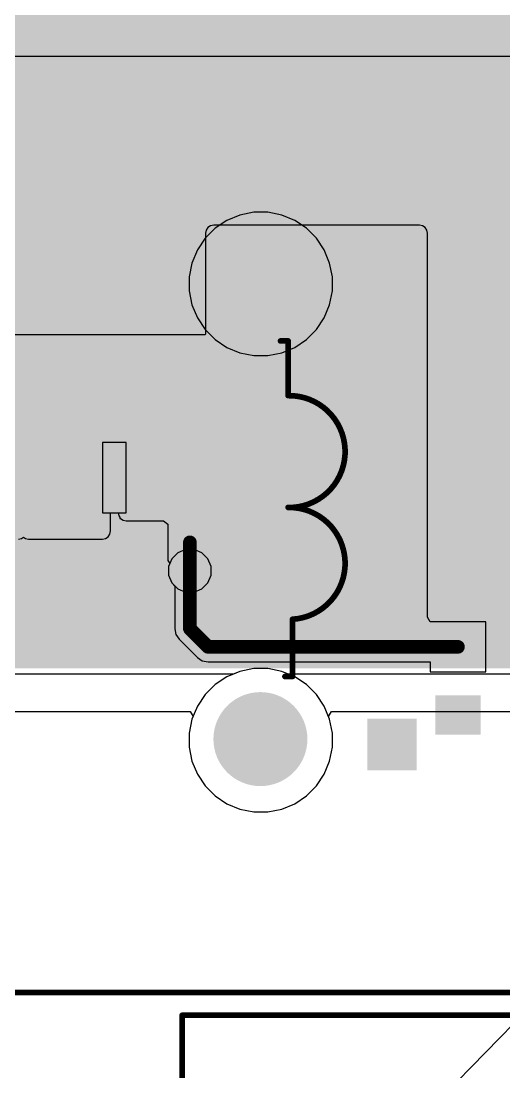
# Model space of a CAD drawing. Header units: millimetres. Extents: x 0 to 214, y 0 to 214.
# Drawn here: x 4.665 to 5.091, y 1.116 to 2.041 of the extents above; entities that cross this region are included whole.
import ezdxf

# ---------------------------------------------------------------- set-up
doc = ezdxf.new("R2010")
doc.units = ezdxf.units.MM
doc.header["$MEASUREMENT"] = 0
for name, color, linetype in [('BottomLayer', 5, 'Continuous'), ('BottomPaste', 16, 'Continuous'), ('BottomSolder', 6, 'Continuous'), ('MultiLayer', 9, 'Continuous'), ('PadHoleLayer', 156, 'Continuous'), ('TopLayer', 1, 'Continuous'), ('TopOverlay', 2, 'Continuous'), ('TopPaste', 8, 'Continuous'), ('TopSolder', 216, 'Continuous'), ('ViaHoleLayer', 16, 'Continuous')]:
    doc.layers.add(name, color=color, linetype=linetype)

# ---------------------------------------------------------------- blocks, each defined once
blk = doc.blocks.new('R___0603_B_7')
at = {"layer": 'BottomLayer'}
for points in [[(-0.045, -0.0175), (-0.045, 0.0175), (-0.015, 0.0175), (-0.015, -0.0175)], [(0.015, -0.0175), (0.015, 0.0175), (0.045, 0.0175), (0.045, -0.0175)]]:
    blk.add_hatch(color=5, dxfattribs=at).paths.add_polyline_path(points)
at = {"layer": 'BottomPaste'}
for points in [[(-0.045, -0.0175), (-0.045, 0.0175), (-0.015, 0.0175), (-0.015, -0.0175)], [(0.015, -0.0175), (0.015, 0.0175), (0.045, 0.0175), (0.045, -0.0175)]]:
    blk.add_hatch(color=16, dxfattribs=at).paths.add_polyline_path(points)
at = {"layer": 'BottomSolder'}
for points in [[(-0.049, -0.0215), (-0.049, 0.0215), (-0.011, 0.0215), (-0.011, -0.0215)], [(0.011, -0.0215), (0.011, 0.0215), (0.049, 0.0215), (0.049, -0.0215)]]:
    blk.add_hatch(color=6, dxfattribs=at).paths.add_polyline_path(points)
blk = doc.blocks.new('NB90_12S_S_C_12')
at = {"layer": 'BottomLayer'}
h = blk.add_hatch(color=5, dxfattribs=at)
edge = h.paths.add_edge_path()
edge.add_arc((-0.20079, -0.45472), 0.03937, 0, 360)
h = blk.add_hatch(color=5, dxfattribs=at)
edge = h.paths.add_edge_path()
edge.add_arc((0.20079, -0.45472), 0.03937, 0, 360)
at = {"layer": 'BottomSolder'}
h = blk.add_hatch(color=6, dxfattribs=at)
edge = h.paths.add_edge_path()
edge.add_arc((-0.20079, -0.45472), 0.04137, 0, 360)
h = blk.add_hatch(color=6, dxfattribs=at)
edge = h.paths.add_edge_path()
edge.add_arc((0.20079, -0.45472), 0.04137, 0, 360)
at = {"layer": 'MultiLayer'}
h = blk.add_hatch(color=9, dxfattribs=at)
edge = h.paths.add_edge_path()
edge.add_arc((-0.20079, -0.45472), 0.03937, 0, 360)
h = blk.add_hatch(color=9, dxfattribs=at)
edge = h.paths.add_edge_path()
edge.add_arc((0.20079, -0.45472), 0.03937, 0, 360)
at = {"layer": 'PadHoleLayer'}
h = blk.add_hatch(color=156, dxfattribs=at)
edge = h.paths.add_edge_path()
edge.add_arc((-0.20079, -0.45472), 0.02362, 0, 360)
h = blk.add_hatch(color=156, dxfattribs=at)
edge = h.paths.add_edge_path()
edge.add_arc((0.20079, -0.45472), 0.02362, 0, 360)
at = {"layer": 'TopLayer'}
h = blk.add_hatch(color=1, dxfattribs=at)
edge = h.paths.add_edge_path()
edge.add_arc((-0.20079, -0.45472), 0.03937, 0, 360)
h = blk.add_hatch(color=1, dxfattribs=at)
edge = h.paths.add_edge_path()
edge.add_arc((0.20079, -0.45472), 0.03937, 0, 360)
at = {"layer": 'TopSolder'}
h = blk.add_hatch(color=216, dxfattribs=at)
edge = h.paths.add_edge_path()
edge.add_arc((-0.20079, -0.45472), 0.04137, 0, 360)
h = blk.add_hatch(color=216, dxfattribs=at)
edge = h.paths.add_edge_path()
edge.add_arc((0.20079, -0.45472), 0.04137, 0, 360)
at = {"layer": 'TopOverlay', "const_width": 0.005}
for points in [[(0.4237, -0.65753), (0.4237, 0.04727)], [(0.14567, -0.42641), (0.09531, -0.42641)], [(0.14567, -0.4331), (0.14567, -0.42641)], [(-0.10149, -0.43031), (-0.14961, -0.43031)], [(-0.14961, -0.437), (-0.14961, -0.43031)], [(0.4237, -0.71383), (0.4237, -0.62203)]]:
    blk.add_lwpolyline(points, dxfattribs=at)
for points in [[(-0.10149, -0.43031, -0.978734), (-0.00309, -0.42641)], [(-0.00309, -0.43031, -0.978734), (0.09531, -0.42641)]]:
    blk.add_lwpolyline(points, format="xyb", dxfattribs=at)
at = {"layer": 'TopOverlay', "const_width": 0.0025}
for points in [[(-0.00434, -0.42641, 1), (-0.00184, -0.42641, 1)], [(0.09406, -0.42641, 1), (0.09656, -0.42641, 1)], [(0.09406, -0.42641, 1), (0.09656, -0.42641, 1)], [(0.14442, -0.42641, 1), (0.14692, -0.42641, 1)], [(0.14442, -0.42641, 1), (0.14692, -0.42641, 1)], [(-0.15086, -0.43031, 1), (-0.14836, -0.43031, 1)], [(-0.15086, -0.43031, 1), (-0.14836, -0.43031, 1)], [(-0.15086, -0.437, 1), (-0.14836, -0.437, 1)], [(-0.10274, -0.43031, 1), (-0.10024, -0.43031, 1)], [(-0.10274, -0.43031, 1), (-0.10024, -0.43031, 1)], [(-0.00434, -0.43031, 1), (-0.00184, -0.43031, 1)], [(0.14442, -0.4331, 1), (0.14692, -0.4331, 1)], [(0.42245, -0.62203, 1), (0.42495, -0.62203, 1)], [(0.42245, -0.65753, 1), (0.42495, -0.65753, 1)]]:
    blk.add_lwpolyline(points, format="xyb", close=True, dxfattribs=at)
blk = doc.blocks.new('R___0402_B_15')
at = {"layer": 'BottomLayer'}
for points in [[(-0.0095, 0.0125), (-0.0095, -0.0125), (-0.0275, -0.0125), (-0.0275, 0.0125)], [(0.0275, 0.0125), (0.0275, -0.0125), (0.0095, -0.0125), (0.0095, 0.0125)]]:
    blk.add_hatch(color=5, dxfattribs=at).paths.add_polyline_path(points)
at = {"layer": 'BottomPaste'}
for points in [[(-0.0095, 0.0125), (-0.0095, -0.0125), (-0.0275, -0.0125), (-0.0275, 0.0125)], [(0.0275, 0.0125), (0.0275, -0.0125), (0.0095, -0.0125), (0.0095, 0.0125)]]:
    blk.add_hatch(color=16, dxfattribs=at).paths.add_polyline_path(points)
at = {"layer": 'BottomSolder'}
for points in [[(-0.00733, 0.01467), (-0.00733, -0.01467), (-0.02967, -0.01467), (-0.02967, 0.01467)], [(0.02967, 0.01467), (0.02967, -0.01467), (0.00733, -0.01467), (0.00733, 0.01467)]]:
    blk.add_hatch(color=6, dxfattribs=at).paths.add_polyline_path(points)
blk = doc.blocks.new('P____PAK_SO_8_B_55')
at = {"layer": 'BottomSolder'}
blk.add_line((0.10349, -0.09602), (-209.02763, -213.55737), dxfattribs=at)
blk = doc.blocks.new('50SVPF68M_73')
at = {"layer": 'TopLayer'}
for points in [[(-0.26575, 0.03248), (-0.08858, 0.03248), (-0.08858, -0.03248), (-0.26575, -0.03248)], [(0.08858, 0.03248), (0.26575, 0.03248), (0.26575, -0.03248), (0.08858, -0.03248)]]:
    blk.add_hatch(color=1, dxfattribs=at).paths.add_polyline_path(points)
at = {"layer": 'TopPaste'}
for points in [[(-0.26575, 0.03248), (-0.08858, 0.03248), (-0.08858, -0.03248), (-0.26575, -0.03248)], [(0.08858, 0.03248), (0.26575, 0.03248), (0.26575, -0.03248), (0.08858, -0.03248)]]:
    blk.add_hatch(color=8, dxfattribs=at).paths.add_polyline_path(points)
at = {"layer": 'TopSolder'}
for points in [[(-0.26775, 0.03448), (-0.08658, 0.03448), (-0.08658, -0.03448), (-0.26775, -0.03448)], [(0.08658, 0.03448), (0.26775, 0.03448), (0.26775, -0.03448), (0.08658, -0.03448)]]:
    blk.add_hatch(color=216, dxfattribs=at).paths.add_polyline_path(points)
at = {"layer": 'TopOverlay', "const_width": 0.005}
for points in [[(-0.12165, 0.20576), (-0.20576, 0.12165)], [(0.20576, 0.20576), (-0.12165, 0.20576)], [(0.20576, 0.20576), (0.20576, 0.03356)], [(-0.20576, 0.12165), (-0.20576, 0.041)], [(-0.22617, 0.061), (-0.22617, 0.04)], [(-0.21716, 0.05), (-0.23517, 0.05)], [(0.20576, -0.03356), (0.20576, -0.20576)], [(-0.20576, -0.04), (-0.20576, -0.12165)], [(-0.12165, -0.20576), (-0.20576, -0.12165)], [(0.20576, -0.20576), (-0.12165, -0.20576)]]:
    blk.add_lwpolyline(points, dxfattribs=at)
at = {"layer": 'TopOverlay', "const_width": 0.0025}
for points in [[(-0.1229, 0.20576, 1), (-0.1204, 0.20576, 1)], [(-0.1229, 0.20576, 1), (-0.1204, 0.20576, 1)], [(0.20451, 0.20576, 1), (0.20701, 0.20576, 1)], [(0.20451, 0.20576, 1), (0.20701, 0.20576, 1)], [(-0.20701, 0.12165, 1), (-0.20451, 0.12165, 1)], [(-0.20701, 0.12165, 1), (-0.20451, 0.12165, 1)], [(-0.22742, 0.061, 1), (-0.22492, 0.061, 1)], [(-0.23641, 0.05, 1), (-0.23392, 0.05, 1)], [(-0.21841, 0.05, 1), (-0.21591, 0.05, 1)], [(-0.22742, 0.04, 1), (-0.22492, 0.04, 1)], [(-0.20701, 0.041, 1), (-0.20451, 0.041, 1)], [(0.20451, 0.03356, 1), (0.20701, 0.03356, 1)], [(0.20451, -0.03356, 1), (0.20701, -0.03356, 1)], [(-0.20701, -0.04, 1), (-0.20451, -0.04, 1)], [(-0.20701, -0.12165, 1), (-0.20451, -0.12165, 1)], [(-0.20701, -0.12165, 1), (-0.20451, -0.12165, 1)], [(-0.1229, -0.20576, 1), (-0.1204, -0.20576, 1)], [(-0.1229, -0.20576, 1), (-0.1204, -0.20576, 1)], [(0.20451, -0.20576, 1), (0.20701, -0.20576, 1)], [(0.20451, -0.20576, 1), (0.20701, -0.20576, 1)]]:
    blk.add_lwpolyline(points, format="xyb", close=True, dxfattribs=at)
blk = doc.blocks.new('R___0402_B_116')
at = {"layer": 'BottomLayer'}
for points in [[(-0.0095, 0.0125), (-0.0095, -0.0125), (-0.0275, -0.0125), (-0.0275, 0.0125)], [(0.0275, 0.0125), (0.0275, -0.0125), (0.0095, -0.0125), (0.0095, 0.0125)]]:
    blk.add_hatch(color=5, dxfattribs=at).paths.add_polyline_path(points)
at = {"layer": 'BottomPaste'}
for points in [[(-0.0095, 0.0125), (-0.0095, -0.0125), (-0.0275, -0.0125), (-0.0275, 0.0125)], [(0.0275, 0.0125), (0.0275, -0.0125), (0.0095, -0.0125), (0.0095, 0.0125)]]:
    blk.add_hatch(color=16, dxfattribs=at).paths.add_polyline_path(points)
at = {"layer": 'BottomSolder'}
for points in [[(-0.00733, 0.01467), (-0.00733, -0.01467), (-0.02967, -0.01467), (-0.02967, 0.01467)], [(0.02967, 0.01467), (0.02967, -0.01467), (0.00733, -0.01467), (0.00733, 0.01467)]]:
    blk.add_hatch(color=6, dxfattribs=at).paths.add_polyline_path(points)
blk = doc.blocks.new('R___0402_B_117')
at = {"layer": 'BottomLayer'}
for points in [[(-0.0095, 0.0125), (-0.0095, -0.0125), (-0.0275, -0.0125), (-0.0275, 0.0125)], [(0.0275, 0.0125), (0.0275, -0.0125), (0.0095, -0.0125), (0.0095, 0.0125)]]:
    blk.add_hatch(color=5, dxfattribs=at).paths.add_polyline_path(points)
at = {"layer": 'BottomPaste'}
for points in [[(-0.0095, 0.0125), (-0.0095, -0.0125), (-0.0275, -0.0125), (-0.0275, 0.0125)], [(0.0275, 0.0125), (0.0275, -0.0125), (0.0095, -0.0125), (0.0095, 0.0125)]]:
    blk.add_hatch(color=16, dxfattribs=at).paths.add_polyline_path(points)
at = {"layer": 'BottomSolder'}
for points in [[(-0.00733, 0.01467), (-0.00733, -0.01467), (-0.02967, -0.01467), (-0.02967, 0.01467)], [(0.02967, 0.01467), (0.02967, -0.01467), (0.00733, -0.01467), (0.00733, 0.01467)]]:
    blk.add_hatch(color=6, dxfattribs=at).paths.add_polyline_path(points)
blk = doc.blocks.new('R___0402_B_118')
at = {"layer": 'BottomLayer'}
for points in [[(-0.0095, 0.0125), (-0.0095, -0.0125), (-0.0275, -0.0125), (-0.0275, 0.0125)], [(0.0275, 0.0125), (0.0275, -0.0125), (0.0095, -0.0125), (0.0095, 0.0125)]]:
    blk.add_hatch(color=5, dxfattribs=at).paths.add_polyline_path(points)
at = {"layer": 'BottomPaste'}
for points in [[(-0.0095, 0.0125), (-0.0095, -0.0125), (-0.0275, -0.0125), (-0.0275, 0.0125)], [(0.0275, 0.0125), (0.0275, -0.0125), (0.0095, -0.0125), (0.0095, 0.0125)]]:
    blk.add_hatch(color=16, dxfattribs=at).paths.add_polyline_path(points)
at = {"layer": 'BottomSolder'}
for points in [[(-0.00733, 0.01467), (-0.00733, -0.01467), (-0.02967, -0.01467), (-0.02967, 0.01467)], [(0.02967, 0.01467), (0.02967, -0.01467), (0.00733, -0.01467), (0.00733, 0.01467)]]:
    blk.add_hatch(color=6, dxfattribs=at).paths.add_polyline_path(points)
blk = doc.blocks.new('SOT_723_B_168')
at = {"layer": 'BottomLayer'}
for points in [[(-0.02559, 0.0315), (-0.00591, 0.0315), (-0.00591, 0.01378), (-0.02559, 0.01378)], [(0.00591, 0.0315), (0.02559, 0.0315), (0.02559, 0.01378), (0.00591, 0.01378)], [(-0.00984, -0.01378), (0.00984, -0.01378), (0.00984, -0.0315), (-0.00984, -0.0315)]]:
    blk.add_hatch(color=5, dxfattribs=at).paths.add_polyline_path(points)
at = {"layer": 'BottomPaste'}
for points in [[(-0.02559, 0.0315), (-0.00591, 0.0315), (-0.00591, 0.01378), (-0.02559, 0.01378)], [(0.00591, 0.0315), (0.02559, 0.0315), (0.02559, 0.01378), (0.00591, 0.01378)], [(-0.00984, -0.01378), (0.00984, -0.01378), (0.00984, -0.0315), (-0.00984, -0.0315)]]:
    blk.add_hatch(color=16, dxfattribs=at).paths.add_polyline_path(points)
at = {"layer": 'BottomSolder'}
for points in [[(-0.02959, 0.0355), (-0.00191, 0.0355), (-0.00191, 0.00978), (-0.02959, 0.00978)], [(0.00191, 0.0355), (0.02959, 0.0355), (0.02959, 0.00978), (0.00191, 0.00978)], [(-0.01384, -0.00978), (0.01384, -0.00978), (0.01384, -0.0355), (-0.01384, -0.0355)]]:
    blk.add_hatch(color=6, dxfattribs=at).paths.add_polyline_path(points)
blk = doc.blocks.new('SOT_723_B_169')
at = {"layer": 'BottomLayer'}
for points in [[(-0.02559, 0.0315), (-0.00591, 0.0315), (-0.00591, 0.01378), (-0.02559, 0.01378)], [(0.00591, 0.0315), (0.02559, 0.0315), (0.02559, 0.01378), (0.00591, 0.01378)], [(-0.00984, -0.01378), (0.00984, -0.01378), (0.00984, -0.0315), (-0.00984, -0.0315)]]:
    blk.add_hatch(color=5, dxfattribs=at).paths.add_polyline_path(points)
at = {"layer": 'BottomPaste'}
for points in [[(-0.02559, 0.0315), (-0.00591, 0.0315), (-0.00591, 0.01378), (-0.02559, 0.01378)], [(0.00591, 0.0315), (0.02559, 0.0315), (0.02559, 0.01378), (0.00591, 0.01378)], [(-0.00984, -0.01378), (0.00984, -0.01378), (0.00984, -0.0315), (-0.00984, -0.0315)]]:
    blk.add_hatch(color=16, dxfattribs=at).paths.add_polyline_path(points)
at = {"layer": 'BottomSolder'}
for points in [[(-0.02959, 0.0355), (-0.00191, 0.0355), (-0.00191, 0.00978), (-0.02959, 0.00978)], [(0.00191, 0.0355), (0.02959, 0.0355), (0.02959, 0.00978), (0.00191, 0.00978)], [(-0.01384, -0.00978), (0.01384, -0.00978), (0.01384, -0.0355), (-0.01384, -0.0355)]]:
    blk.add_hatch(color=6, dxfattribs=at).paths.add_polyline_path(points)
blk = doc.blocks.new('SOD_123_B_189')
at = {"layer": 'BottomLayer'}
for points in [[(-0.08071, -0.01772), (-0.08071, 0.01772), (-0.04331, 0.01772), (-0.04331, -0.01772)], [(0.04331, -0.01772), (0.04331, 0.01772), (0.08071, 0.01772), (0.08071, -0.01772)]]:
    blk.add_hatch(color=5, dxfattribs=at).paths.add_polyline_path(points)
at = {"layer": 'BottomPaste'}
for points in [[(-0.08071, -0.01772), (-0.08071, 0.01772), (-0.04331, 0.01772), (-0.04331, -0.01772)], [(0.04331, -0.01772), (0.04331, 0.01772), (0.08071, 0.01772), (0.08071, -0.01772)]]:
    blk.add_hatch(color=16, dxfattribs=at).paths.add_polyline_path(points)
at = {"layer": 'BottomSolder'}
for points in [[(-0.08471, -0.02172), (-0.08471, 0.02172), (-0.03931, 0.02172), (-0.03931, -0.02172)], [(0.03931, -0.02172), (0.03931, 0.02172), (0.08471, 0.02172), (0.08471, -0.02172)]]:
    blk.add_hatch(color=6, dxfattribs=at).paths.add_polyline_path(points)
blk = doc.blocks.new('CAP_0603_B_214')
at = {"layer": 'BottomLayer'}
for points in [[(-0.045, -0.0175), (-0.045, 0.0175), (-0.015, 0.0175), (-0.015, -0.0175)], [(0.015, -0.0175), (0.015, 0.0175), (0.045, 0.0175), (0.045, -0.0175)]]:
    blk.add_hatch(color=5, dxfattribs=at).paths.add_polyline_path(points)
at = {"layer": 'BottomPaste'}
for points in [[(-0.045, -0.0175), (-0.045, 0.0175), (-0.015, 0.0175), (-0.015, -0.0175)], [(0.015, -0.0175), (0.015, 0.0175), (0.045, 0.0175), (0.045, -0.0175)]]:
    blk.add_hatch(color=16, dxfattribs=at).paths.add_polyline_path(points)
at = {"layer": 'BottomSolder'}
for points in [[(-0.04736, -0.01986), (-0.04736, 0.01986), (-0.01264, 0.01986), (-0.01264, -0.01986)], [(0.01264, -0.01986), (0.01264, 0.01986), (0.04736, 0.01986), (0.04736, -0.01986)]]:
    blk.add_hatch(color=6, dxfattribs=at).paths.add_polyline_path(points)

msp = doc.modelspace()

# ---------------------------------------------------------------- hatches: boundary and pattern name
at = {"layer": 'BottomLayer'}
for points in [[(4.835, 1.506), (5.016, 1.506), (5.016, 1.854), (4.835, 1.854)], [(4.49, 1.68791), (4.82714, 1.68791), (4.82714, 1.7575), (4.49, 1.7575)], [(4.673, 1.67282), (4.73522, 1.67282), (4.73522, 1.7225), (4.673, 1.7225)], [(4.758, 1.608), (4.828, 1.608), (4.828, 1.677), (4.758, 1.677)], [(4.672, 1.592), (4.737, 1.592), (4.737, 1.663), (4.672, 1.663)], [(4.753, 1.55), (4.785, 1.55), (4.785, 1.591), (4.753, 1.591)]]:
    msp.add_hatch(color=5, dxfattribs=at).paths.add_polyline_path(points)
h = msp.add_hatch(color=5, dxfattribs=at)
edge = h.paths.add_edge_path()
edge.add_arc((4.814, 1.55691), 0.01181, 0, 360)
at = {"layer": 'BottomSolder'}
msp.add_hatch(color=6, dxfattribs=at).paths.add_polyline_path([(3.696, 1.471), (5.885, 1.471), (5.885, 2.059), (3.696, 2.059)])
h = msp.add_hatch(color=6, dxfattribs=at)
edge = h.paths.add_edge_path()
edge.add_arc((4.814, 1.55691), 0.01581, 0, 360)
at = {"layer": 'TopLayer'}
h = msp.add_hatch(color=1, dxfattribs=at)
edge = h.paths.add_edge_path()
edge.add_arc((4.814, 1.55691), 0.01181, 0, 360)
at = {"layer": 'TopSolder'}
msp.add_hatch(color=216, dxfattribs=at).paths.add_polyline_path([(3.696, 1.471), (5.885, 1.471), (5.885, 2.059), (3.696, 2.059)])
h = msp.add_hatch(color=216, dxfattribs=at)
edge = h.paths.add_edge_path()
edge.add_arc((4.814, 1.55691), 0.01581, 0, 360)
at = {"layer": 'ViaHoleLayer'}
h = msp.add_hatch(color=16, dxfattribs=at)
edge = h.paths.add_edge_path()
edge.add_arc((4.814, 1.55691), 0.00591, 0, 360)

# ---------------------------------------------------------------- linework, layer by layer
at = {"layer": 'BottomLayer'}
for p, q in [((3.706, 2.01), (5.27024, 2.01)), ((4.83227, 1.86059), (4.82995, 1.85905)), ((4.835, 1.86114), (4.83227, 1.86059)), ((5.016, 1.86114), (4.835, 1.86114)), ((5.01873, 1.86059), (5.016, 1.86114)), ((5.02105, 1.85905), (5.01873, 1.86059)), ((4.82841, 1.85673), (4.82786, 1.854)), ((4.82786, 1.854), (4.82786, 1.76523)), ((4.82995, 1.85905), (4.82841, 1.85673)), ((5.02259, 1.85673), (5.02105, 1.85905)), ((5.02314, 1.854), (5.02259, 1.85673)), ((5.02314, 1.51602), (5.02314, 1.854)), ((4.82714, 1.76464), (4.52714, 1.76464)), ((4.82786, 1.76523), (4.82714, 1.76464)), ((4.758, 1.67), (4.737, 1.67)), ((4.737, 1.67), (4.737, 1.629)), ((4.758, 1.608), (4.758, 1.67)), ((4.737, 1.629), (4.737, 1.608)), ((4.737, 1.608), (4.758, 1.608)), ((4.74414, 1.592), (4.74414, 1.608)), ((4.74414, 1.608), (4.75086, 1.608)), ((4.75086, 1.608), (4.75141, 1.60527)), ((4.75141, 1.60527), (4.7522, 1.60408)), ((4.7522, 1.60408), (4.7522, 1.603)), ((4.7522, 1.603), (4.75292, 1.603)), ((4.75292, 1.603), (4.75295, 1.60295)), ((4.75295, 1.60295), (4.75527, 1.60141)), ((4.75527, 1.60141), (4.758, 1.60086)), ((4.758, 1.60086), (4.79069, 1.60086)), ((4.79069, 1.60086), (4.7945, 1.598)), ((4.74359, 1.58927), (4.74414, 1.592)), ((4.7945, 1.598), (4.7945, 1.566)), ((4.663, 1.58486), (4.66573, 1.58541)), ((4.66573, 1.58541), (4.6675, 1.58659)), ((4.6675, 1.58659), (4.66927, 1.58541)), ((4.66927, 1.58541), (4.672, 1.58486)), ((4.672, 1.58486), (4.737, 1.58486)), ((4.737, 1.58486), (4.73973, 1.58541)), ((4.73973, 1.58541), (4.74205, 1.58695)), ((4.74205, 1.58695), (4.74359, 1.58927)), ((4.7945, 1.566), (4.7945, 1.566)), ((4.7945, 1.566), (4.79629, 1.56332)), ((4.79629, 1.56332), (4.79519, 1.56065)), ((4.79519, 1.56065), (4.79519, 1.55317)), ((4.79519, 1.55317), (4.79805, 1.54626)), ((4.79805, 1.54626), (4.80075, 1.54356)), ((4.80075, 1.54356), (4.80075, 1.506)), ((5.0255, 1.512), (5.02314, 1.51602)), ((5.0745, 1.512), (5.0255, 1.512)), ((5.0745, 1.468), (5.0745, 1.512)), ((4.80075, 1.506), (4.80175, 1.50093)), ((4.80175, 1.50093), (4.80463, 1.49663)), ((4.80463, 1.49663), (4.82063, 1.48063)), ((4.82063, 1.48063), (4.82493, 1.47775)), ((4.82493, 1.47775), (4.83, 1.47675)), ((4.83, 1.47675), (5.0255, 1.47675)), ((5.0255, 1.47675), (5.0255, 1.468)), ((5.0255, 1.468), (5.0745, 1.468))]:
    msp.add_line(p, q, dxfattribs=at)
at = {"layer": 'BottomLayer', "const_width": 0.012}
for points in [[(4.814, 1.55691), (4.814, 1.582)], [(4.814, 1.506), (4.814, 1.55691)], [(4.814, 1.506), (4.83, 1.49)], [(4.83, 1.49), (5.05, 1.49)]]:
    msp.add_lwpolyline(points, dxfattribs=at)
at = {"layer": 'BottomLayer', "const_width": 0.006}
for points in [[(4.811, 1.582, 1), (4.817, 1.582, 1)], [(4.811, 1.55691, 1), (4.817, 1.55691, 1)], [(4.811, 1.55691, 1), (4.817, 1.55691, 1)], [(4.811, 1.506, 1), (4.817, 1.506, 1)], [(4.811, 1.506, 1), (4.817, 1.506, 1)], [(4.827, 1.49, 1), (4.833, 1.49, 1)], [(4.827, 1.49, 1), (4.833, 1.49, 1)], [(5.047, 1.49, 1), (5.053, 1.49, 1)]]:
    msp.add_lwpolyline(points, format="xyb", close=True, dxfattribs=at)
at = {"layer": 'TopLayer'}
for p, q in [((4.85804, 1.87004), (4.84657, 1.86529)), ((4.85804, 1.87004), (4.84657, 1.86529)), ((4.87022, 1.87246), (4.85804, 1.87004)), ((4.87022, 1.87246), (4.85804, 1.87004)), ((4.87643, 1.87246), (4.87022, 1.87246)), ((4.88264, 1.87246), (4.87022, 1.87246)), ((4.88264, 1.87246), (4.87643, 1.87246)), ((4.89482, 1.87004), (4.88264, 1.87246)), ((4.89482, 1.87004), (4.88264, 1.87246)), ((4.90629, 1.86529), (4.89482, 1.87004)), ((4.90629, 1.86529), (4.89482, 1.87004)), ((4.84657, 1.86529), (4.83625, 1.85839)), ((4.84657, 1.86529), (4.83625, 1.85839)), ((4.91661, 1.85839), (4.90629, 1.86529)), ((4.91661, 1.85839), (4.90629, 1.86529)), ((4.83625, 1.85839), (4.82747, 1.84961)), ((4.83625, 1.85839), (4.82747, 1.84961)), ((4.92539, 1.84961), (4.91661, 1.85839)), ((4.92539, 1.84961), (4.91661, 1.85839)), ((4.82747, 1.84961), (4.82057, 1.83929)), ((4.82747, 1.84961), (4.82057, 1.83929)), ((4.93229, 1.83929), (4.92539, 1.84961)), ((4.93229, 1.83929), (4.92539, 1.84961)), ((4.82057, 1.83929), (4.81582, 1.82782)), ((4.82057, 1.83929), (4.81582, 1.82782)), ((4.93704, 1.82782), (4.93229, 1.83929)), ((4.93704, 1.82782), (4.93229, 1.83929)), ((4.81582, 1.82782), (4.8134, 1.81564)), ((4.81582, 1.82782), (4.8134, 1.81564)), ((4.93946, 1.81564), (4.93704, 1.82782)), ((4.93946, 1.81564), (4.93704, 1.82782)), ((4.8134, 1.81564), (4.8134, 1.80943)), ((4.8134, 1.81564), (4.8134, 1.80322)), ((4.93946, 1.80943), (4.93946, 1.81564)), ((4.93946, 1.80322), (4.93946, 1.81564)), ((4.8134, 1.80943), (4.8134, 1.80943)), ((4.8134, 1.80943), (4.8134, 1.80322)), ((4.93946, 1.80322), (4.93946, 1.80943)), ((4.8134, 1.80322), (4.81582, 1.79104)), ((4.8134, 1.80322), (4.81582, 1.79104)), ((4.93704, 1.79104), (4.93946, 1.80322)), ((4.93704, 1.79104), (4.93946, 1.80322)), ((4.81582, 1.79104), (4.82057, 1.77957)), ((4.81582, 1.79104), (4.82057, 1.77957)), ((4.93229, 1.77957), (4.93704, 1.79104)), ((4.93229, 1.77957), (4.93704, 1.79104)), ((4.82057, 1.77957), (4.82747, 1.76925)), ((4.82057, 1.77957), (4.82747, 1.76925)), ((4.92539, 1.76925), (4.93229, 1.77957)), ((4.92539, 1.76925), (4.93229, 1.77957)), ((4.82747, 1.76925), (4.83625, 1.76047)), ((4.82747, 1.76925), (4.83625, 1.76047)), ((4.91661, 1.76047), (4.92539, 1.76925)), ((4.91661, 1.76047), (4.92539, 1.76925)), ((4.83625, 1.76047), (4.84657, 1.75357)), ((4.83625, 1.76047), (4.84657, 1.75357)), ((4.90629, 1.75357), (4.91661, 1.76047)), ((4.90629, 1.75357), (4.91661, 1.76047)), ((4.84657, 1.75357), (4.85804, 1.74882)), ((4.84657, 1.75357), (4.85804, 1.74882)), ((4.85804, 1.74882), (4.87022, 1.7464)), ((4.85804, 1.74882), (4.87022, 1.7464)), ((4.88264, 1.7464), (4.89482, 1.74882)), ((4.88264, 1.7464), (4.89482, 1.74882)), ((4.89482, 1.74882), (4.90629, 1.75357)), ((4.89482, 1.74882), (4.90629, 1.75357)), ((4.87022, 1.7464), (4.87643, 1.7464)), ((4.87022, 1.7464), (4.88264, 1.7464)), ((4.87643, 1.7464), (4.88264, 1.7464)), ((4.80334, 1.57286), (4.79805, 1.56757)), ((4.81026, 1.57572), (4.80334, 1.57286)), ((4.81774, 1.57572), (4.81026, 1.57572)), ((4.82466, 1.57286), (4.81774, 1.57572)), ((4.82995, 1.56757), (4.82466, 1.57286)), ((4.79805, 1.56757), (4.79519, 1.56065)), ((4.83281, 1.56065), (4.82995, 1.56757)), ((4.79519, 1.56065), (4.79519, 1.55317)), ((4.83281, 1.55317), (4.83281, 1.56065)), ((4.79519, 1.55317), (4.79805, 1.54626)), ((4.79805, 1.54626), (4.80334, 1.54097)), ((4.82466, 1.54097), (4.82995, 1.54626)), ((4.82995, 1.54626), (4.83281, 1.55317)), ((4.80334, 1.54097), (4.81026, 1.5381)), ((4.81026, 1.5381), (4.81774, 1.5381)), ((4.81774, 1.5381), (4.82466, 1.54097)), ((4.87022, 1.47088), (4.85804, 1.46845)), ((4.87022, 1.47088), (4.85804, 1.46845)), ((4.87643, 1.47088), (4.87022, 1.47088)), ((4.88264, 1.47088), (4.87022, 1.47088)), ((4.88264, 1.47088), (4.87643, 1.47088)), ((4.89482, 1.46845), (4.88264, 1.47088)), ((4.89482, 1.46845), (4.88264, 1.47088)), ((4.85231, 1.46608), (4.12148, 1.46608)), ((4.84657, 1.4637), (4.83625, 1.4568)), ((4.85804, 1.46845), (4.84657, 1.4637)), ((4.85804, 1.46845), (4.85231, 1.46608)), ((4.90629, 1.4637), (4.89482, 1.46845)), ((4.90055, 1.46608), (4.89482, 1.46845)), ((5.894, 1.46608), (4.90055, 1.46608)), ((4.91661, 1.4568), (4.90629, 1.4637)), ((4.83625, 1.4568), (4.82747, 1.44802)), ((4.92539, 1.44802), (4.91661, 1.4568)), ((4.82747, 1.44802), (4.82057, 1.4377)), ((4.93229, 1.4377), (4.92539, 1.44802)), ((4.82057, 1.4377), (4.81582, 1.42623)), ((4.93704, 1.42623), (4.93229, 1.4377)), ((4.152, 1.433), (4.81412, 1.433)), ((4.81582, 1.42623), (4.8134, 1.41405)), ((4.81582, 1.42623), (4.8134, 1.41405)), ((4.81412, 1.433), (4.8169, 1.42884)), ((4.8169, 1.42884), (4.81582, 1.42623)), ((4.93596, 1.42884), (4.93873, 1.433)), ((4.93704, 1.42623), (4.93596, 1.42884)), ((4.93946, 1.41405), (4.93704, 1.42623)), ((4.93946, 1.41405), (4.93704, 1.42623)), ((4.93873, 1.433), (5.41386, 1.433)), ((4.8134, 1.41405), (4.8134, 1.40784)), ((4.8134, 1.41405), (4.8134, 1.40164)), ((4.8134, 1.40784), (4.8134, 1.40784)), ((4.8134, 1.40784), (4.8134, 1.40164)), ((4.93946, 1.40784), (4.93946, 1.41405)), ((4.93946, 1.40164), (4.93946, 1.41405)), ((4.93946, 1.40164), (4.93946, 1.40784)), ((4.8134, 1.40164), (4.81582, 1.38946)), ((4.8134, 1.40164), (4.81582, 1.38946)), ((4.93704, 1.38946), (4.93946, 1.40164)), ((4.93704, 1.38946), (4.93946, 1.40164)), ((4.81582, 1.38946), (4.82057, 1.37799)), ((4.81582, 1.38946), (4.82057, 1.37799)), ((4.93229, 1.37799), (4.93704, 1.38946)), ((4.93229, 1.37799), (4.93704, 1.38946)), ((4.82057, 1.37799), (4.82747, 1.36766)), ((4.82057, 1.37799), (4.82747, 1.36766)), ((4.92539, 1.36766), (4.93229, 1.37799)), ((4.92539, 1.36766), (4.93229, 1.37799)), ((4.82747, 1.36766), (4.83625, 1.35888)), ((4.82747, 1.36766), (4.83625, 1.35888)), ((4.91661, 1.35888), (4.92539, 1.36766)), ((4.91661, 1.35888), (4.92539, 1.36766)), ((4.83625, 1.35888), (4.84657, 1.35199)), ((4.83625, 1.35888), (4.84657, 1.35199)), ((4.84657, 1.35199), (4.85804, 1.34723)), ((4.84657, 1.35199), (4.85804, 1.34723)), ((4.89482, 1.34723), (4.90629, 1.35199)), ((4.89482, 1.34723), (4.90629, 1.35199)), ((4.90629, 1.35199), (4.91661, 1.35888)), ((4.90629, 1.35199), (4.91661, 1.35888)), ((4.85804, 1.34723), (4.87022, 1.34481)), ((4.85804, 1.34723), (4.87022, 1.34481)), ((4.87022, 1.34481), (4.87643, 1.34481)), ((4.87022, 1.34481), (4.88264, 1.34481)), ((4.87643, 1.34481), (4.88264, 1.34481)), ((4.88264, 1.34481), (4.89482, 1.34723)), ((4.88264, 1.34481), (4.89482, 1.34723))]:
    msp.add_line(p, q, dxfattribs=at)

# ---------------------------------------------------------------- block references
for name, p, rotation in [('P____PAK_SO_8_B_55', (4.59073, 0.438), 180), ('NB90_12S_S_C_12', (5.33081, 1.60961), 270), ('SOT_723_B_169', (4.826, 1.682), 90), ('R___0402_B_116', (4.689, 1.67041), 270), ('SOT_723_B_168', (4.749, 1.66691), 90), ('R___0402_B_118', (4.7717, 1.6005), 270), ('R___0402_B_117', (4.814, 1.6005), 90), ('R___0402_B_15', (4.671, 1.607), 180), ('SOD_123_B_189', (4.992, 1.466), 270), ('CAP_0603_B_214', (5.05, 1.46), 270), ('50SVPF68M_73', (5.013, 0.96), 180)]:
    msp.add_blockref(name, p, dxfattribs=dict(rotation=rotation))
msp.add_blockref('R___0603_B_7', (4.83, 1.74))

doc.saveas('drawing.dxf')
